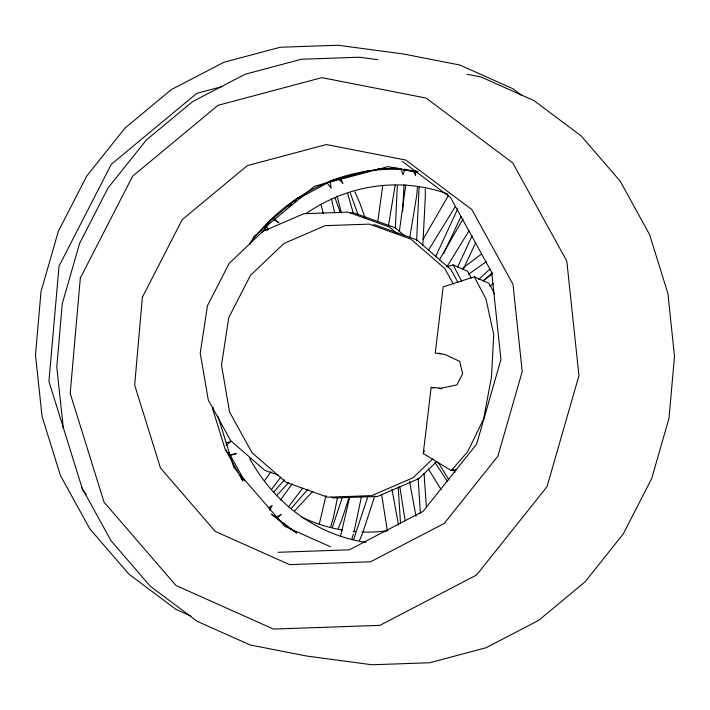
<?xml version="1.0" encoding="UTF-8"?>
<svg xmlns="http://www.w3.org/2000/svg" width="710" height="710" viewBox="0 0 710 710"><rect width="100%" height="100%" fill="white"/><g stroke="black" fill="none" stroke-linecap="round" stroke-linejoin="round"><path stroke-width="1.06" d="M213.027 409.688L213.098 407.638M395.328 228.789L397.316 185.967M416.61 240.761L419.104 186.961M402.676 211.26L404.034 184.76M422.823 245.332L425.379 195.623L425.21 188.984M417.4 187.262L416.814 194.948L409.839 237.105M456.441 469.7L451.196 470.508L423.258 453.575L431.165 387.349L440.972 388.184L456.912 384.909L462.654 373.655L459.725 361.381L444.992 354.521L435.265 353.074L443.173 286.849L474.333 276.82L489.012 283.334L494.55 293.896M377.738 221.884L382.699 185.913M399.322 231.682L405.783 184.804M388.379 226.215L395.177 185.132M337.57 497.364L333.327 517.954L330.469 527.503M361.532 496.334L353.979 532.056M319.225 524.353L325.996 495.465M340.507 536.325L349.542 497.808M404.789 168.909L403.12 174.811L400.946 169.06L401.496 169.246M351.752 539.476L353.34 534.177M349.071 497.55L341.537 520.554L338.306 528.382M362.81 532.535L374.8 495.926M332.395 527.335L342.548 496.831M353.678 539.316L368.029 496.192M423.258 453.575L424.367 450.752M359.588 540.354L362.411 533.512M435.523 256.94L457.746 208.74M457.728 266.907L472.088 235.773M443.723 253.55L461.038 216.417M463.133 269.543L475.771 242.447M250.062 244.204L254.047 236.439L262.833 229.152M269.64 510.295L272.214 505.458L268.531 507.863M423.045 239.377L448.392 195.561M439.366 259.922L463.062 218.973M428.698 249.822L455.243 206.601M447.096 266.498L469.017 230.794M264.635 227.653L267.288 223.348L297.428 198.338L303.898 195.072M280.761 477.084L271.752 489.181M302.664 488.143L288.411 506.94M264.404 480.883L270.821 471.928M280.556 500.017L292.103 483.909M262.07 232.285L270.048 222.274M288.562 482.747L277.264 494.914M312.746 491.382L294.659 510.836M273.545 492.314L284.444 479.818M291.198 508.458L307.909 489.297M451.196 470.508L467.721 451.658L483.643 418.873L491.471 377.019L493.716 334.508L485.959 298.963L474.333 276.82M432.86 458.82L412.927 477.839L371.649 495.66L327.567 497.195L286.006 482.267L251.97 452.669L229.561 411.969L221.502 365.091L228.744 317.672L250.417 275.436L283.92 243.477L325.198 225.656L369.28 224.12L410.841 239.048L444.877 268.646L453.397 284.133M436.748 461.571L418.864 478.629L377.587 496.45L333.505 497.985L331.428 497.24M478.451 279.518L489.856 269.143M276.882 518.495L281.533 514.253L276.545 517.022M483.332 280.929L492.27 272.809M288.926 206.592L291.375 204.56M294.694 201.809L296.354 200.433M298.839 198.365L327.585 182.887M226.117 445.374L231.149 441.292L226.215 442.791M462.973 267.91L481.584 254.038M483.368 280.539L492.234 273.945M468.618 274.193L486.607 261.44M489.9 286.166L493.494 283.618M264.111 228.079L266.57 226.632L268.202 229.463M327.115 182.958L330.292 181.476L331.091 188.159L326.822 182.568L327.567 182.745L331.481 180.597L368.091 170.853L375.75 169.921M300.578 196.945L296.904 198.569A194.886 178.787 -82.4 0 0 249.627 243.672M446.821 266.853L453.051 264.848L467.73 271.362L471.254 278.08M400.999 169.193L401.674 168.98M222.487 86.487L196.803 93.329L111.337 164.232L59.028 266.135L48.919 381.412L82.742 490.131L86.336 494.302M377.676 168.891L398.372 168.163M350.625 213.053L353.935 212.938L395.497 227.866L404.629 235.809M373.007 224.99L375.217 224.91L416.779 239.838L450.814 269.436L457.985 282.473M278.125 552.291L349.284 549.815L422.991 511.431L476.632 444.14L500.941 359.571L491.71 272.347L450.53 197.54L402.135 161.285M438.842 388.476L441.957 388.743M400.538 169.06L416.93 171.927M377.773 59.684L359.287 57.217L301.537 59.232L245.163 74.239L192.632 101.601L146.233 140.101L107.991 188.061L79.591 243.397L62.267 303.676L56.782 367.017L63.359 428.449M438.656 353.181L441.132 353.536M466.976 74.23L481.123 76.999L534.106 100.669L581.144 135.912L620.194 181.174L649.543 234.495L667.915 293.532L674.5 356.447L668.997 418.296L651.673 478.575L623.273 533.911L585.04 581.88L538.641 620.38L486.101 647.733L429.727 662.75L371.978 664.764L306.747 656.049L250.142 644.982L197.167 621.312L150.121 586.069L111.071 540.798L81.721 487.486M417.56 172.388L388.113 166.628L314.574 186.215L264.422 227.821L263.614 227.715L267.377 230.484M431.165 387.349L433.65 388.033M278.231 475.141L264.723 470.286L230.688 440.688L208.279 399.996L200.22 353.11L207.462 305.69L229.135 263.454L262.638 231.504L303.916 213.683L347.998 212.139L389.559 227.076L397.032 233.572M330.425 546.753L284.737 526.332L240.033 474.511L242.811 481.06L225.008 448.72L213.106 410.451L212.796 407.496M190.875 616.031L175.885 609.331L128.838 574.088L89.788 528.826L60.439 475.505L42.076 416.468L35.5 355.044L40.985 291.704L58.309 231.424L86.709 176.089L124.951 128.12L171.35 89.62L223.881 62.267L280.255 47.251L338.004 45.236L403.236 53.951L459.84 65.018L512.824 88.688L521.699 95.344M273.811 219.576L278.986 222.842L274.14 218.866M291.588 529.394L296.585 533.033L271.318 514.093L279.687 520.474M278.524 519.72L292.218 529.979M339.131 179.248L342.974 183.597L340.552 178.654M237.957 472.106L233.794 467.278L217.89 416.158M453.184 469.683L454.986 472.434M434.911 462.29L447.522 481.566M225.372 449.368L230.856 457.852M438.017 462.183L449.048 479.987M428.352 468.946L441.132 489.554M228.806 452.501L244.373 480.785M453.051 264.848L461.651 281.213M413.389 171.074L415.554 175.725L415.35 171.74M354.893 191.789L359.943 203.433L365.117 217.997M350.305 193.129L358.133 214.917M334.987 197.753L340.205 212.272M347.634 193.475L353.26 213.044M337.019 195.933L341.377 212.938M321.186 205.208L323.37 213.71M331.49 198.924L334.676 212.885M409.581 481.513L415.998 516.356M391.911 489.137L398.514 525.072M399.845 486.838L405.153 520.723M381.652 494.533L387.296 530.601M424.056 473.437L426.39 507.339M418.137 478.176L420.382 513.232M398.186 487.016L400.502 523.155M305.806 213.763A179.834 164.986 -82.4 0 1 448.17 194.096M366.049 542.387A179.834 164.986 -82.4 0 1 249.343 457.781M296.931 198.605A194.691 178.618 -82.4 0 1 418.048 171.358M387.882 530.734A179.834 164.986 -82.4 0 1 361.914 532.012M355.47 531.639A179.834 164.986 -82.4 0 1 353.332 531.453M342.628 530.068A179.834 164.986 -82.4 0 1 301.448 517.013M80.31 278.107L70.201 393.384L104.024 502.112L175.938 585.475L273.51 629.078L379.868 625.359L476.579 575.029L547.028 486.652L578.943 375.634L566.82 261.129L512.771 162.936L426.151 98.078L321.887 77.647L218.085 105.311L132.619 176.204L80.31 278.107M142.373 297.25L134.669 385.068L160.433 467.899L215.219 531.399L289.547 564.619L370.567 561.788L444.274 523.412L497.914 456.122L522.223 371.543L512.993 284.32L471.813 209.521L405.818 160.078L326.405 144.547L247.32 165.607L182.221 219.63L142.373 297.25M236.439 453.512L230.404 455.403L229.25 455.137L236.439 453.512"/></g></svg>
